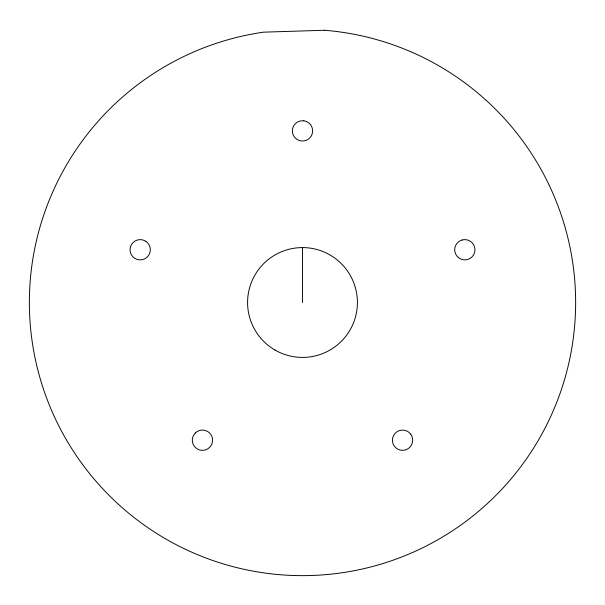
<?xml version="1.0" encoding="UTF-8"?>
<svg xmlns="http://www.w3.org/2000/svg" width="605" height="605" viewBox="0 0 605 605"><rect width="100%" height="100%" fill="white"/><g stroke="black" fill="none" stroke-linecap="round" stroke-linejoin="round"><path stroke-width="0.91" d="M302.5 247.581L302.5 302.5M195.279 433.036L193.668 435.131A10.141 10.141 0 0 0 209.625 447.375L211.236 445.272A10.141 10.141 0 0 0 195.279 433.036M462.197 239.966L459.755 240.979A10.141 10.141 0 0 0 467.446 259.553L469.896 258.539A10.141 10.141 0 0 0 462.197 239.966M324.522 30.25L263.394 32.178A273.142 273.142 0 0 0 75.912 455.028A273.142 273.142 0 0 0 538.231 440.47A273.142 273.142 0 0 0 324.522 30.25M303.823 120.826L301.177 120.826A10.141 10.141 0 0 0 301.177 140.935L303.823 140.935A10.141 10.141 0 0 0 303.823 120.826M145.699 241.251L143.309 240.117A10.141 10.141 0 0 0 134.65 258.259L137.04 259.401A10.141 10.141 0 0 0 145.699 241.251M410.75 434.246L408.927 432.325A10.141 10.141 0 0 0 394.347 446.165L396.169 448.086A10.141 10.141 0 0 0 410.75 434.246M275.041 350.061A54.919 54.919 0 0 0 357.419 302.5A54.919 54.919 0 0 0 275.041 254.939A54.919 54.919 0 0 0 275.041 350.061"/></g></svg>
